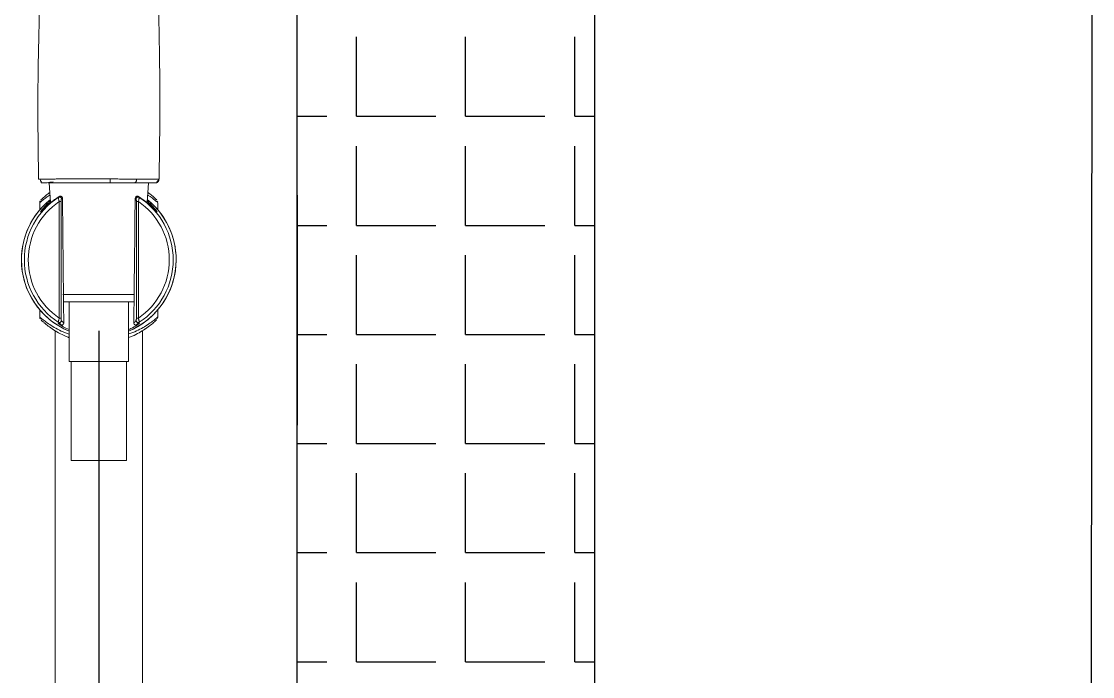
# Model space of a CAD drawing. Extents: x 2239 to 2659, y -1043 to -449.
# Drawn here: x 2559.3 to 2613.3, y -758.3 to -725.3 of the extents above; entities that cross this region are included whole.
import ezdxf

# ---------------------------------------------------------------- set-up
doc = ezdxf.new("R2010")
doc.units = 0
doc.header["$LTSCALE"] = 7
doc.header["$MEASUREMENT"] = 0
doc.linetypes.add('CENTER', pattern=[2, 1.25, -0.25, 0.25, -0.25])
doc.layers.get('0').update_dxf_attribs({"color": 2, "linetype": 'CONTINUOUS'})
for name, color, linetype in [('CL', 1, 'CENTER'), ('DWG', 7, 'CONTINUOUS'), ('HT', 3, 'CONTINUOUS')]:
    doc.layers.add(name, color=color, linetype=linetype)

msp = doc.modelspace()

# ---------------------------------------------------------------- linework, layer by layer
msp.add_line((2613.197, -833.18), (2613.333, -711.603))
at = {"color": 7, "linetype": 'Continuous', "lineweight": 15}
for p, q in [((2560.337, -733.397), (2560.33, -733.426)), ((2560.33, -733.426), (2560.339, -733.426)), ((2560.464, -733.44), (2560.404, -733.44)), ((2560.614, -733.44), (2560.608, -733.44)), ((2560.741, -733.44), (2560.81, -734.429)), ((2563.739, -733.426), (2563.825, -733.426)), ((2563.835, -733.44), (2563.825, -733.426)), ((2565.196, -733.44), (2564.875, -733.44)), ((2565.063, -733.426), (2565.012, -733.44)), ((2565.672, -734.429), (2565.741, -733.44)), ((2566.151, -733.426), (2566.199, -733.315)), ((2561.411, -734.264), (2561.405, -734.201)), ((2565.077, -734.201), (2565.071, -734.264)), ((2560.261, -734.433), (2560.261, -734.798)), ((2561.248, -734.372), (2561.347, -734.372)), ((2561.248, -740.256), (2561.248, -734.372)), ((2561.347, -734.372), (2561.347, -740.256)), ((2565.134, -734.372), (2565.234, -734.372)), ((2565.134, -740.256), (2565.134, -734.372)), ((2565.234, -734.372), (2565.234, -740.256)), ((2566.209, -734.371), (2566.201, -734.352)), ((2566.221, -734.798), (2566.221, -734.438)), ((2561.463, -739.434), (2561.533, -739.44)), ((2564.948, -739.44), (2561.533, -739.44)), ((2561.741, -739.44), (2561.741, -742.44)), ((2564.741, -742.44), (2564.741, -739.44)), ((2564.948, -739.44), (2565.019, -739.434)), ((2566.347, -739.672), (2566.347, -739.672)), ((2560.261, -739.83), (2560.261, -740.195)), ((2566.221, -740.19), (2566.221, -739.83)), ((2561.248, -740.256), (2561.347, -740.256)), ((2565.134, -740.256), (2565.234, -740.256)), ((2561.041, -740.888), (2561.041, -830.303)), ((2565.441, -830.304), (2565.441, -740.888)), ((2564.741, -742.44), (2561.741, -742.44)), ((2561.841, -742.44), (2561.841, -747.44)), ((2564.641, -747.44), (2564.641, -742.44)), ((2564.641, -747.44), (2561.841, -747.44))]:
    msp.add_line(p, q, dxfattribs=at)
at = {"color": 8, "linetype": 'Continuous', "lineweight": 15}
msp.add_line((2561.43, -739.068), (2565.031, -739.068), dxfattribs=at)
at = {"color": 7, "linetype": 'Continuous', "lineweight": 15}
for centre, radius, start, end in [((2563.241, -737.314), 3.9, 128.7624, 180), ((2563.241, -737.314), 3.898, 128.7803, 247.3694), ((2563.241, -737.314), 3.753, 122.9371, 237.0629), ((2561.254, -734.248), 0.1, 0.2212, 122.6461), ((2563.241, -737.314), 3.9, 292.6199, 51.2376), ((2563.241, -737.314), 3.898, 292.6306, 51.2197), ((2565.228, -734.248), 0.1, 57.3539, 179.7788), ((2563.241, -737.314), 3.753, 302.9371, 57.0629), ((2563.241, -737.314), 3.553, 124.1216, 235.8784), ((2563.241, -737.314), 3.553, 304.1216, 55.8784), ((2563.241, -737.314), 3.9, 180, 247.3801), ((2561.254, -740.38), 0.1, 237.3539, 359.7788), ((2565.228, -740.38), 0.1, 180.2212, 302.6461)]:
    msp.add_arc(centre, radius, start, end, dxfattribs=at)
at = {"color": 8, "linetype": 'Continuous', "lineweight": 15}
for start, end in [(128.7805, 247.3693), (0, 51.2195), (292.6307, 0)]:
    msp.add_arc((2563.241, -737.314), 3.898, start, end, dxfattribs=at)
at = {"color": 7, "linetype": 'Continuous', "lineweight": 15}
for centre, start_param, end_param in [((2564.445, -737.314), 2.328266, 2.344138), ((2562.037, -737.314), 0.797454, 0.813327), ((2564.445, -737.314), 3.939047, 3.977054), ((2562.037, -737.314), 5.447724, 5.485731)]:
    msp.add_ellipse(centre, major_axis=(4.425, 0), ratio=0.968344, start_param=start_param, end_param=end_param, dxfattribs=at)
for points, knots in [([(2564.367, -708.403), (2564.539, -709.033), (2564.887, -710.309), (2565.286, -712.285), (2565.597, -714.338), (2565.818, -716.477), (2565.993, -718.745), (2566.137, -721.302), (2566.247, -724.135), (2566.312, -727.179), (2566.328, -730.222), (2566.294, -732.245), (2566.278, -733.244)], [0, 0, 0, 0, 0.078319, 0.158803, 0.241664, 0.32748, 0.416866, 0.514599, 0.63485, 0.757161, 0.879992, 1, 1, 1, 1]), ([(2560.204, -733.245), (2560.186, -731.921), (2560.149, -729.277), (2560.229, -725.316), (2560.336, -721.902), (2560.428, -719.009), (2560.491, -716.645), (2560.538, -714.307), (2560.546, -712.768), (2560.55, -712.015)], [0, 0, 0, 0, 0.187057, 0.37355, 0.559549, 0.669684, 0.78251, 0.893661, 1, 1, 1, 1]), ([(2560.294, -733.244), (2560.281, -733.244), (2560.219, -733.244), (2560.211, -733.244), (2560.204, -733.245)], [0, 0, 0, 0, 0.203789, 1, 1, 1, 1]), ([(2560.288, -733.234), (2560.289, -733.247), (2560.29, -733.272), (2560.301, -733.311), (2560.319, -733.348), (2560.337, -733.369), (2560.346, -733.38)], [0, 0, 0, 0, 0.232272, 0.479084, 0.736699, 1, 1, 1, 1]), ([(2560.329, -733.425), (2560.33, -733.426), (2560.353, -733.437), (2560.379, -733.439), (2560.404, -733.44)], [0, 0, 0, 0, 0.032747, 1, 1, 1, 1]), ([(2560.484, -733.44), (2560.525, -733.438), (2560.61, -733.434), (2560.827, -733.398), (2560.937, -733.38)], [0, 0, 0, 0, 0.493719, 1, 1, 1, 1]), ([(2563.751, -733.44), (2563.71, -733.44), (2563.6, -733.44), (2563.41, -733.44), (2563.182, -733.44), (2562.938, -733.44), (2562.695, -733.44), (2562.452, -733.44), (2562.219, -733.44), (2561.996, -733.44), (2561.731, -733.44), (2561.439, -733.44), (2561.135, -733.44), (2560.878, -733.44), (2560.747, -733.44), (2560.684, -733.44)], [0, 0, 0, 0, 0.03208, 0.087181, 0.151998, 0.21658, 0.286498, 0.355371, 0.42343, 0.490914, 0.558067, 0.672791, 0.783657, 0.896763, 1, 1, 1, 1]), ([(2563.807, -733.237), (2563.936, -733.237), (2564.184, -733.239), (2564.548, -733.241), (2564.88, -733.242), (2565.062, -733.241), (2565.153, -733.241)], [0, 0, 0, 0, 0.263003, 0.506764, 0.754901, 1, 1, 1, 1]), ([(2563.835, -733.44), (2563.942, -733.44), (2564.159, -733.44), (2564.481, -733.44), (2564.776, -733.44), (2564.935, -733.44), (2565.012, -733.44)], [0, 0, 0, 0, 0.248713, 0.506863, 0.762657, 1, 1, 1, 1]), ([(2565.063, -733.426), (2565.196, -733.426), (2565.461, -733.426), (2565.711, -733.426), (2565.809, -733.426), (2565.84, -733.426)], [0, 0, 0, 0, 0.406611, 0.813286, 1, 1, 1, 1]), ([(2565.689, -733.44), (2565.715, -733.44), (2565.857, -733.44), (2565.989, -733.44), (2566.016, -733.44), (2566.023, -733.44)], [0, 0, 0, 0, 0.141932, 0.768947, 1, 1, 1, 1]), ([(2565.84, -733.426), (2565.881, -733.426), (2565.997, -733.426), (2566.053, -733.426), (2566.089, -733.426)], [0, 0, 0, 0, 0.351035, 1, 1, 1, 1]), ([(2565.893, -733.426), (2565.914, -733.426), (2566.009, -733.426), (2566.054, -733.426), (2566.088, -733.426)], [0, 0, 0, 0, 0.2170677, 1, 1, 1, 1]), ([(2566.078, -733.44), (2566.102, -733.438), (2566.14, -733.434), (2566.186, -733.409), (2566.218, -733.384), (2566.244, -733.353), (2566.27, -733.307), (2566.274, -733.269), (2566.278, -733.244)], [0, 0, 0, 0, 0.2391434, 0.3677708, 0.4991479, 0.6306632, 0.7596423, 1, 1, 1, 1]), ([(2566.202, -733.382), (2566.212, -733.372), (2566.23, -733.351), (2566.248, -733.315), (2566.26, -733.277), (2566.261, -733.252), (2566.262, -733.24)], [0, 0, 0, 0, 0.2628623, 0.520269, 0.7671845, 1, 1, 1, 1]), ([(2566.278, -733.244), (2566.277, -733.244), (2566.277, -733.244), (2566.262, -733.244), (2566.259, -733.244)], [0, 0, 0, 0, 0.764065, 1, 1, 1, 1]), ([(2560.783, -734.04), (2560.72, -734.081), (2560.574, -734.177), (2560.412, -734.307), (2560.303, -734.4), (2560.259, -734.44), (2560.265, -734.434), (2560.267, -734.433)], [0, 0, 0, 0, 0.193946, 0.452881, 0.719552, 0.929159, 1, 1, 1, 1]), ([(2561.246, -734.122), (2561.088, -734.228), (2560.83, -734.4), (2560.576, -734.629), (2560.415, -734.789), (2560.318, -734.893), (2560.292, -734.912), (2560.339, -734.84), (2560.456, -734.698), (2560.61, -734.53), (2560.747, -734.411), (2560.805, -734.36)], [0, 0, 0, 0, 0.170554, 0.278668, 0.385717, 0.492606, 0.599195, 0.705444, 0.812617, 0.919897, 1, 1, 1, 1]), ([(2560.328, -734.288), (2560.326, -734.29), (2560.32, -734.296), (2560.362, -734.255), (2560.471, -734.156), (2560.612, -734.033), (2560.734, -733.947), (2560.774, -733.918)], [0, 0, 0, 0, 0.07599, 0.300012, 0.579855, 0.860276, 1, 1, 1, 1]), ([(2561.2, -734.164), (2561.205, -734.16), (2561.22, -734.145), (2561.235, -734.132), (2561.246, -734.122)], [0, 0, 0, 0, 0.315944, 1, 1, 1, 1]), ([(2561.248, -734.372), (2561.243, -734.356), (2561.235, -734.327), (2561.223, -734.278), (2561.214, -734.243), (2561.206, -734.207), (2561.201, -734.18), (2561.199, -734.166), (2561.2, -734.164), (2561.2, -734.164)], [0, 0, 0, 0, 0.157311, 0.279332, 0.499378, 0.5535, 0.759096, 0.944009, 1, 1, 1, 1]), ([(2561.246, -734.122), (2561.252, -734.119), (2561.265, -734.112), (2561.291, -734.107), (2561.316, -734.109), (2561.34, -734.116), (2561.367, -734.131), (2561.393, -734.158), (2561.403, -734.184), (2561.405, -734.199), (2561.405, -734.201)], [0, 0, 0, 0, 0.105394, 0.211648, 0.303941, 0.389068, 0.514783, 0.699551, 0.968585, 1, 1, 1, 1]), ([(2561.354, -734.248), (2561.354, -734.248), (2561.353, -734.249), (2561.351, -734.258), (2561.349, -734.283), (2561.348, -734.322), (2561.347, -734.355), (2561.347, -734.372)], [0, 0, 0, 0, 0.051947, 0.22622, 0.427311, 0.707026, 1, 1, 1, 1]), ([(2561.477, -740.492), (2561.473, -740.21), (2561.459, -739.036), (2561.437, -736.96), (2561.419, -735.163), (2561.411, -734.264)], [0, 0, 0, 0, 0.136163, 0.568005, 1, 1, 1, 1]), ([(2565.071, -734.264), (2565.068, -734.576), (2565.057, -735.772), (2565.036, -737.852), (2565.015, -739.612), (2565.005, -740.492)], [0, 0, 0, 0, 0.149907, 0.57488, 1, 1, 1, 1]), ([(2565.077, -734.201), (2565.08, -734.185), (2565.086, -734.161), (2565.113, -734.133), (2565.138, -734.117), (2565.164, -734.109), (2565.189, -734.107), (2565.213, -734.111), (2565.228, -734.117), (2565.235, -734.122), (2565.236, -734.122)], [0, 0, 0, 0, 0.295117, 0.466541, 0.594589, 0.691438, 0.788874, 0.874415, 0.985386, 1, 1, 1, 1]), ([(2565.134, -734.372), (2565.134, -734.36), (2565.134, -734.334), (2565.133, -734.299), (2565.131, -734.272), (2565.13, -734.253), (2565.128, -734.25), (2565.127, -734.248)], [0, 0, 0, 0, 0.221506, 0.448778, 0.643253, 0.821283, 1, 1, 1, 1]), ([(2565.282, -734.164), (2565.282, -734.167), (2565.282, -734.172), (2565.276, -734.202), (2565.266, -734.247), (2565.252, -734.306), (2565.24, -734.351), (2565.234, -734.372)], [0, 0, 0, 0, 0.191523, 0.37615, 0.570249, 0.789653, 1, 1, 1, 1]), ([(2565.236, -734.122), (2565.241, -734.126), (2565.256, -734.14), (2565.271, -734.154), (2565.282, -734.164)], [0, 0, 0, 0, 0.3159428, 1, 1, 1, 1]), ([(2565.677, -734.36), (2565.736, -734.411), (2565.872, -734.531), (2566.027, -734.699), (2566.143, -734.841), (2566.19, -734.912), (2566.163, -734.892), (2566.066, -734.789), (2565.904, -734.629), (2565.651, -734.4), (2565.393, -734.227), (2565.236, -734.122)], [0, 0, 0, 0, 0.080848, 0.187696, 0.294988, 0.401464, 0.507779, 0.61481, 0.721807, 0.830077, 1, 1, 1, 1]), ([(2566.221, -734.438), (2566.207, -734.425), (2566.184, -734.403), (2566.019, -734.268), (2565.881, -734.152), (2565.742, -734.072), (2565.698, -734.046)], [0, 0, 0, 0, 0.369701, 0.621821, 0.880994, 1, 1, 1, 1]), ([(2565.707, -733.921), (2565.729, -733.934), (2565.84, -734.004), (2565.959, -734.114), (2566.123, -734.256), (2566.146, -734.28), (2566.16, -734.294)], [0, 0, 0, 0, 0.066837, 0.339464, 0.611651, 1, 1, 1, 1]), ([(2566.16, -734.294), (2566.16, -734.294), (2566.157, -734.292), (2566.096, -734.235), (2566.042, -734.185)], [0, 0, 0, 0, 0.110689, 1, 1, 1, 1]), ([(2560.286, -734.345), (2560.28, -734.356), (2560.265, -734.383), (2560.264, -734.414), (2560.263, -734.432)], [0, 0, 0, 0, 0.40708, 1, 1, 1, 1]), ([(2566.347, -734.956), (2566.347, -734.956), (2566.347, -734.956), (2566.346, -734.954), (2566.346, -734.954)], [0, 0, 0, 0, 0.668759, 1, 1, 1, 1]), ([(2560.263, -740.195), (2560.263, -740.203), (2560.262, -740.225), (2560.27, -740.255), (2560.281, -740.276), (2560.285, -740.284)], [0, 0, 0, 0, 0.24996, 0.700178, 1, 1, 1, 1]), ([(2566.2, -740.275), (2566.203, -740.271), (2566.216, -740.246), (2566.224, -740.216), (2566.22, -740.193), (2566.22, -740.191)], [0, 0, 0, 0, 0.1937118, 0.9556098, 1, 1, 1, 1]), ([(2561.741, -741.235), (2561.726, -741.23), (2561.563, -741.175), (2561.296, -741.04), (2560.957, -740.846), (2560.687, -740.652), (2560.499, -740.498), (2560.385, -740.395), (2560.327, -740.339), (2560.327, -740.339), (2560.327, -740.339)], [0, 0, 0, 0, 0.016788, 0.185611, 0.3545, 0.51769, 0.680673, 0.799685, 0.918552, 1, 1, 1, 1]), ([(2561.741, -740.825), (2561.636, -740.778), (2561.449, -740.694), (2561.291, -740.592), (2561.175, -740.512), (2561.182, -740.507), (2561.263, -740.55), (2561.317, -740.58), (2561.347, -740.595)], [0, 0, 0, 0, 0.205418, 0.366911, 0.528165, 0.801928, 0.894176, 1, 1, 1, 1]), ([(2561.2, -740.464), (2561.2, -740.461), (2561.2, -740.456), (2561.205, -740.426), (2561.215, -740.381), (2561.23, -740.322), (2561.242, -740.277), (2561.248, -740.256)], [0, 0, 0, 0, 0.191523, 0.376151, 0.570249, 0.789653, 1, 1, 1, 1]), ([(2561.347, -740.595), (2561.342, -740.591), (2561.318, -740.571), (2561.269, -740.528), (2561.225, -740.487), (2561.2, -740.464)], [0, 0, 0, 0, 0.097952, 0.489761, 1, 1, 1, 1]), ([(2561.347, -740.256), (2561.347, -740.269), (2561.348, -740.295), (2561.349, -740.329), (2561.35, -740.356), (2561.352, -740.375), (2561.353, -740.378), (2561.354, -740.38)], [0, 0, 0, 0, 0.221506, 0.448778, 0.643253, 0.821283, 1, 1, 1, 1]), ([(2561.477, -740.492), (2561.476, -740.501), (2561.475, -740.522), (2561.462, -740.553), (2561.436, -740.587), (2561.393, -740.609), (2561.363, -740.6), (2561.347, -740.595)], [0, 0, 0, 0, 0.080527, 0.183976, 0.357221, 0.663229, 1, 1, 1, 1]), ([(2566.16, -740.334), (2566.16, -740.334), (2566.157, -740.337), (2566.079, -740.413), (2565.866, -740.597), (2565.684, -740.733), (2565.487, -740.865), (2565.275, -740.99), (2565.004, -741.141), (2564.803, -741.204), (2564.741, -741.223)], [0, 0, 0, 0, 0.029088, 0.262786, 0.433374, 0.604284, 0.618924, 0.774456, 0.929959, 1, 1, 1, 1]), ([(2565.135, -740.595), (2565.177, -740.572), (2565.292, -740.51), (2565.317, -740.505), (2565.158, -740.612), (2564.964, -740.739), (2564.78, -740.811), (2564.741, -740.826)], [0, 0, 0, 0, 0.160735, 0.437219, 0.674729, 0.931355, 1, 1, 1, 1]), ([(2565.135, -740.595), (2565.127, -740.598), (2565.103, -740.608), (2565.067, -740.6), (2565.032, -740.572), (2565.013, -740.542), (2565.006, -740.511), (2565.005, -740.497), (2565.005, -740.492)], [0, 0, 0, 0, 0.1714432, 0.5168518, 0.6963756, 0.8777149, 0.9536632, 1, 1, 1, 1]), ([(2565.127, -740.38), (2565.128, -740.38), (2565.129, -740.379), (2565.13, -740.37), (2565.132, -740.346), (2565.134, -740.306), (2565.134, -740.273), (2565.134, -740.256)], [0, 0, 0, 0, 0.051948, 0.226224, 0.427361, 0.707021, 1, 1, 1, 1]), ([(2565.282, -740.464), (2565.277, -740.469), (2565.253, -740.491), (2565.204, -740.535), (2565.16, -740.574), (2565.135, -740.595)], [0, 0, 0, 0, 0.097953, 0.489762, 1, 1, 1, 1]), ([(2565.234, -740.256), (2565.238, -740.272), (2565.246, -740.301), (2565.259, -740.35), (2565.267, -740.386), (2565.275, -740.421), (2565.281, -740.448), (2565.282, -740.462), (2565.282, -740.464), (2565.282, -740.464)], [0, 0, 0, 0, 0.15731, 0.279332, 0.499378, 0.5535, 0.759096, 0.944009, 1, 1, 1, 1]), ([(2560.869, -740.78), (2560.869, -740.78), (2560.87, -740.781), (2560.879, -740.787), (2560.886, -740.792)], [0, 0, 0, 0, 0.195371, 1, 1, 1, 1])]:
    msp.add_open_spline(points, degree=3, knots=knots, dxfattribs=at)
at = {"color": 8, "linetype": 'Continuous', "lineweight": 15}
for points, knots in [([(2563.807, -733.237), (2563.588, -733.236), (2563.17, -733.236), (2562.679, -733.236), (2562.326, -733.236), (2562.088, -733.236), (2561.869, -733.237), (2561.634, -733.237), (2561.369, -733.238), (2561.106, -733.239), (2560.873, -733.24), (2560.675, -733.241), (2560.494, -733.242), (2560.361, -733.243), (2560.311, -733.243), (2560.294, -733.244)], [0, 0, 0, 0, 0.1403906, 0.2687394, 0.3285099, 0.3853122, 0.4390945, 0.489868, 0.564528, 0.6524739, 0.7185437, 0.7905016, 0.8683978, 0.9545121, 1, 1, 1, 1]), ([(2563.825, -733.426), (2563.825, -733.426), (2563.823, -733.423), (2563.819, -733.407), (2563.815, -733.382), (2563.811, -733.349), (2563.808, -733.301), (2563.807, -733.262), (2563.807, -733.237)], [0, 0, 0, 0, 0.000267, 0.169696, 0.342865, 0.516027, 0.685578, 1, 1, 1, 1]), ([(2565.153, -733.241), (2565.151, -733.266), (2565.148, -733.305), (2565.13, -733.351), (2565.112, -733.383), (2565.089, -733.408), (2565.073, -733.423), (2565.063, -733.426), (2565.063, -733.426)], [0, 0, 0, 0, 0.314705, 0.484038, 0.656909, 0.829783, 0.999092, 1, 1, 1, 1]), ([(2566.259, -733.244), (2566.25, -733.244), (2566.227, -733.244), (2566.135, -733.244), (2565.977, -733.243), (2565.768, -733.243), (2565.553, -733.242), (2565.35, -733.242), (2565.213, -733.241), (2565.153, -733.241)], [0, 0, 0, 0, 0.1063349, 0.2786315, 0.484541, 0.6513313, 0.792973, 0.9092655, 1, 1, 1, 1]), ([(2560.267, -740.195), (2560.267, -740.196), (2560.268, -740.196), (2560.392, -740.307), (2560.63, -740.491), (2560.905, -740.675), (2561.252, -740.862), (2561.535, -740.994), (2561.715, -741.05), (2561.741, -741.058)], [0, 0, 0, 0, 0.081348, 0.320169, 0.479301, 0.642958, 0.805531, 0.972334, 1, 1, 1, 1]), ([(2564.741, -741.047), (2564.815, -741.025), (2565.031, -740.962), (2565.318, -740.816), (2565.64, -740.636), (2565.912, -740.447), (2566.138, -740.266), (2566.218, -740.193), (2566.221, -740.19), (2566.221, -740.19)], [0, 0, 0, 0, 0.079129, 0.22907, 0.382304, 0.555733, 0.734912, 0.970562, 1, 1, 1, 1])]:
    msp.add_open_spline(points, degree=3, knots=knots, dxfattribs=at)
at = {"color": 1, "linetype": 'CENTER'}
msp.add_open_spline([(2563.241, -747.44), (2563.239, -756.845), (2563.233, -761.25), (2563.206, -769.978), (2563.186, -774.301), (2563.136, -782.825), (2563.107, -787.027), (2563.031, -796.832), (2562.983, -802.376), (2562.886, -813.232), (2562.837, -818.544), (2562.699, -833.881), (2562.613, -843.722), (2562.583, -857.702), (2562.584, -861.702), (2562.62, -869.89), (2562.656, -874.085), (2562.76, -880.289), (2562.798, -882.157), (2562.892, -885.954), (2562.949, -887.885), (2563.089, -891.762), (2563.172, -893.708), (2563.328, -896.748), (2563.394, -897.882), (2563.496, -899.581), (2563.532, -900.173), (2563.567, -900.747)], degree=3, knots=[0, 0, 0, 0, 0.0753372, 0.0753372, 0.1506744, 0.1506744, 0.2260116, 0.2260116, 0.3293206, 0.3293206, 0.4326295, 0.4326295, 0.6317695, 0.6317695, 0.710895, 0.710895, 0.7900204, 0.7900204, 0.8233102, 0.8233102, 0.8565999, 0.8565999, 0.8898897, 0.8898897, 0.9105212, 0.9105212, 0.9218598, 0.9218598, 0.9218598, 0.9218598], dxfattribs=at)
at = {"layer": 'CL', "color": 1, "linetype": 'CENTER'}
msp.add_line((2563.241, -740.888), (2563.241, -830.303), dxfattribs=at)
at = {"layer": 'DWG'}
msp.add_line((2573.241, -734.054), (2573.241, -745.654), dxfattribs=at)
at = {"layer": 'HT', "ltscale": 0.5}
for p, q in [((2573.241, -949.046), (2573.241, -569.546)), ((2588.241, -955.446), (2588.241, -569.546)), ((2576.229, -730.079), (2576.229, -726.079)), ((2581.729, -730.079), (2581.729, -726.079)), ((2587.229, -730.079), (2587.229, -726.079)), ((2573.241, -730.079), (2574.729, -730.079)), ((2576.229, -730.079), (2580.229, -730.079)), ((2581.729, -730.079), (2585.729, -730.079)), ((2587.229, -730.079), (2588.241, -730.079)), ((2576.229, -735.579), (2576.229, -731.579)), ((2581.729, -735.579), (2581.729, -731.579)), ((2587.229, -735.579), (2587.229, -731.579)), ((2573.241, -735.579), (2574.729, -735.579)), ((2576.229, -735.579), (2580.229, -735.579)), ((2581.729, -735.579), (2585.729, -735.579)), ((2587.229, -735.579), (2588.241, -735.579)), ((2576.229, -741.079), (2576.229, -737.079)), ((2581.729, -741.079), (2581.729, -737.079)), ((2587.229, -741.079), (2587.229, -737.079)), ((2573.241, -741.079), (2574.729, -741.079)), ((2576.229, -741.079), (2580.229, -741.079)), ((2581.729, -741.079), (2585.729, -741.079)), ((2587.229, -741.079), (2588.241, -741.079)), ((2576.229, -746.579), (2576.229, -742.579)), ((2581.729, -746.579), (2581.729, -742.579)), ((2587.229, -746.579), (2587.229, -742.579)), ((2573.241, -746.579), (2574.729, -746.579)), ((2576.229, -746.579), (2580.229, -746.579)), ((2581.729, -746.579), (2585.729, -746.579)), ((2587.229, -746.579), (2588.241, -746.579)), ((2576.229, -752.079), (2576.229, -748.079)), ((2581.729, -752.079), (2581.729, -748.079)), ((2587.229, -752.079), (2587.229, -748.079)), ((2573.241, -752.079), (2574.729, -752.079)), ((2576.229, -752.079), (2580.229, -752.079)), ((2581.729, -752.079), (2585.729, -752.079)), ((2587.229, -752.079), (2588.241, -752.079)), ((2576.229, -757.579), (2576.229, -753.579)), ((2581.729, -757.579), (2581.729, -753.579)), ((2587.229, -757.579), (2587.229, -753.579)), ((2573.241, -757.579), (2574.729, -757.579)), ((2576.229, -757.579), (2580.229, -757.579)), ((2581.729, -757.579), (2585.729, -757.579)), ((2587.229, -757.579), (2588.241, -757.579))]:
    msp.add_line(p, q, dxfattribs=at)

doc.saveas('drawing.dxf')
